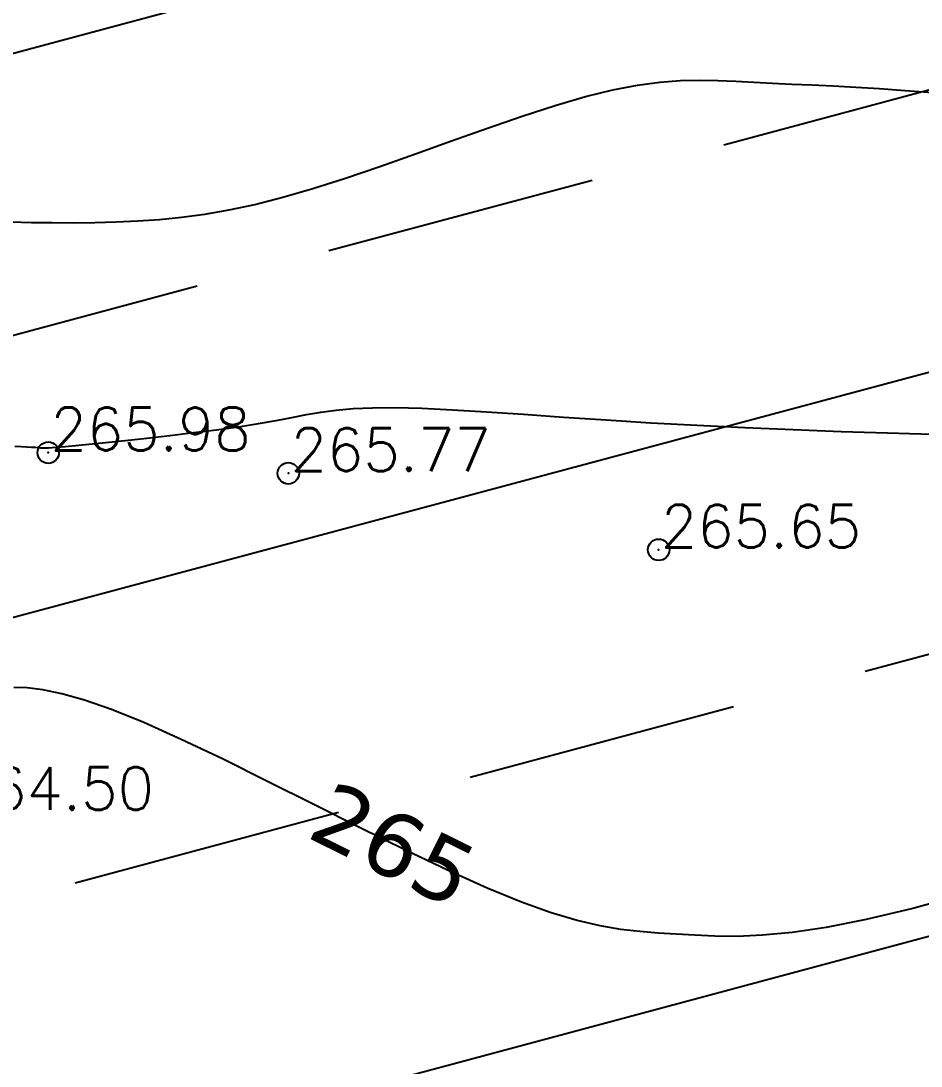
# Model space of a CAD drawing. Header units: millimetres. Extents: x 524954 to 526204, y 9523489 to 9524010.
# Drawn here: x 525845.92 to 525866.89, y 9523623.19 to 9523647.54 of the extents above; entities that cross this region are included whole.
import ezdxf
from ezdxf.enums import TextEntityAlignment as Align

# ---------------------------------------------------------------- set-up
doc = ezdxf.new("R2010")
doc.units = ezdxf.units.MM
doc.header["$PDMODE"] = 32
doc.header["$PDSIZE"] = 0.5
doc.linetypes.add('ACAD_ISO12W100', pattern=[21, 12, -3, 0, -3, 0, -3])
for name, color, linetype in [('Bord Fleuve', 4, 'ACAD_ISO12W100'), ('CN_01_00', 3, 'Continuous'), ('CN_02_00', 4, 'Continuous'), ('CN_05_00', 6, 'Continuous'), ('Cotation Courbes de niveau', 7, 'Continuous'), ('TopoAlt', 3, 'Continuous'), ('TOPOJIS', 7, 'Continuous')]:
    doc.layers.add(name, color=color, linetype=linetype)
doc.styles.add('Simplex 1.0', font='Simplex.shx', dxfattribs={"width": 0.99, "height": 1})
doc.styles.add('Verdana 1.0', font='verdana.ttf', dxfattribs={"width": 0.99, "height": 1})

# ---------------------------------------------------------------- blocks, each defined once
blk = doc.blocks.new('TCPOINT M')
at = {"color": 0}
blk.add_point((0, 0), dxfattribs=at)
at = {"layer": 'TopoAlt', "style": 'Simplex 1.0', "width": 0.99}
blk.add_attdef('ALT', (0.15, 0.15), '', height=1, dxfattribs=at)

msp = doc.modelspace()

# ---------------------------------------------------------------- hatches: boundary and pattern name
at = {"layer": 'Bord Fleuve', "ltscale": 0.5}
h = msp.add_hatch(dxfattribs=at)
h.set_pattern_fill('ANSI33', color=256, scale=2, angle=330, style=0)
h.paths.add_polyline_path([(526101.715, 9523771.778), (526101.498, 9523728.689), (526067.042, 9523702.1), (526048.223, 9523678.528), (526031.816, 9523676.184), (526027.837, 9523671.249), (526016.46, 9523661.911), (526012.684, 9523655.259), (526010.342, 9523652.337), (526009.349, 9523649.826), (526002.836, 9523644.901), (526001.359, 9523638.704), (525998.552, 9523634.868), (525992.641, 9523630.59), (525971.373, 9523621.771), (525946.333, 9523622.282), (525936.503, 9523619.892), (525930.695, 9523617.923), (525919.699, 9523615.395), (525895.841, 9523612.948), (525885.599, 9523613.628), (525875.196, 9523613.421), (525867.372, 9523614.558), (525859.164, 9523613.749), (525850.68, 9523611.584), (525842.877, 9523609.413), (525834.137, 9523605.724), (525821.783, 9523602.11), (525815.903, 9523600.185), (525796.184, 9523594.113), (525774.026, 9523585.199), (525767.099, 9523581.761), (525763.989, 9523580.32), (525760.33, 9523578.539), (525748.039, 9523572.413), (525744.059, 9523571.766), (525739.195, 9523569.005), (525726.381, 9523563.785), (525719.788, 9523561.814), (525707.248, 9523554.536), (525700.147, 9523552.212), (525692.212, 9523549.16), (525674.921, 9523545.702), (525662.522, 9523542.332), (525644.942, 9523541.016), (525635.899, 9523540.053), (525621.612, 9523536.522), (525609.298, 9523533.789), (525593.484, 9523529.477), (525590.482, 9523529.837), (525587.338, 9523528.188), (525575.413, 9523524.864), (525573.541, 9523524.376), (525537.559, 9523507.804), (525536.053, 9523507.312), (525509.961, 9523500.658), (525472.702, 9523501.018), (525453.195, 9523495.13), (525425.264, 9523493.316), (525409.725, 9523500.229), (525383.624, 9523517.145), (525374.857, 9523528.592), (525397.503, 9523550.219), (525408.728, 9523544.096), (525423.511, 9523536.311), (525445.736, 9523537.578), (525453.966, 9523539.782), (525464.454, 9523546.087), (525473.153, 9523547.827), (525482.046, 9523548.599), (525491.438, 9523548.246), (525499.251, 9523546.152), (525510.455, 9523545.914), (525524.182, 9523548.573), (525533.752, 9523550.446), (525539.312, 9523550.42), (525543.959, 9523554.529), (525548.966, 9523556.567), (525556.157, 9523559.482), (525565.701, 9523562.659), (525575.687, 9523565.927), (525586.045, 9523569.089), (525592.726, 9523570.833), (525599.232, 9523573.013), (525615.849, 9523577.326), (525625.16, 9523582.583), (525628.685, 9523586.517), (525632.523, 9523586.625), (525648.079, 9523583.088), (525655.429, 9523583.638), (525665.347, 9523586.334), (525670.505, 9523587.365), (525674.974, 9523592.31), (525681.363, 9523595.427), (525690.374, 9523596.897), (525696.726, 9523596.667), (525703.112, 9523600.372), (525712.502, 9523603.181), (525720.951, 9523606.622), (525729.973, 9523611.744), (525735.094, 9523612.577), (525741.896, 9523615.967), (525746.088, 9523618.007), (525749.05, 9523619.379), (525756.94, 9523623.296), (525766.831, 9523627.898), (525804.249, 9523638.101), (525817.576, 9523642.025), (525828.432, 9523644.919), (525839.805, 9523649.896), (525846.166, 9523651.166), (525855.839, 9523655.822), (525867.776, 9523655.711), (525877.503, 9523655.632), (525886.144, 9523654.198), (525894.786, 9523653.829), (525911.157, 9523655.506), (525918.652, 9523656.801), (525925.004, 9523658.249), (525933.183, 9523660.832), (525939.613, 9523663.374), (525944.509, 9523665.893), (525950.393, 9523669.022), (525957.623, 9523672.73), (525962.986, 9523676.276), (525970.165, 9523679.965), (525973.599, 9523682.924), (525976.261, 9523684.646), (525980.145, 9523686.246), (525987.591, 9523689.162), (525991.967, 9523692.966), (525998.543, 9523697.851), (526003.542, 9523703.73), (526012.581, 9523711.677), (526026.66, 9523716.709), (526030.85, 9523726.011), (526046.387, 9523740.613), (526052.355, 9523745.599), (526061.927, 9523759.011), (526073.275, 9523760.379), (526077.818, 9523761.95), (526083.981, 9523762.217)])
h.paths.add_polyline_path([(525512.661, 9523516.101), (525534.357, 9523523.257), (525535.319, 9523520.342), (525513.623, 9523513.186)], flags=24)
h.paths.add_polyline_path([(525743.331, 9523593.045), (525764.315, 9523602.078), (525765.529, 9523599.259), (525744.545, 9523590.226)], flags=24)
h.paths.add_polyline_path([(525983.194, 9523662.071), (526001.508, 9523675.73), (526003.343, 9523673.269), (525985.029, 9523659.611)], flags=24)

# ---------------------------------------------------------------- linework, layer by layer
at = {"layer": 'CN_01_00', "elevation": 267, "flags": 128}
msp.add_lwpolyline([(525845.696, 9523642.856), (525846.163, 9523642.846), (525846.646, 9523642.841), (525847.14, 9523642.84), (525847.64, 9523642.846), (525848.141, 9523642.859), (525848.641, 9523642.88), (525849.145, 9523642.915), (525849.662, 9523642.966), (525850.2, 9523643.039), (525850.767, 9523643.138), (525851.371, 9523643.267), (525852.019, 9523643.431), (525852.721, 9523643.634), (525853.479, 9523643.878), (525854.282, 9523644.153), (525855.112, 9523644.448), (525855.951, 9523644.749), (525856.784, 9523645.045), (525857.592, 9523645.323), (525858.359, 9523645.572), (525859.068, 9523645.779), (525859.706, 9523645.935), (525860.28, 9523646.044), (525860.801, 9523646.113), (525861.28, 9523646.15), (525861.727, 9523646.161), (525862.154, 9523646.154), (525862.573, 9523646.135), (525862.993, 9523646.112), (525863.425, 9523646.091), (525863.873, 9523646.071), (525864.343, 9523646.051), (525864.838, 9523646.028), (525865.362, 9523646), (525865.919, 9523645.966), (525866.513, 9523645.924), (525867.148, 9523645.872)], dxfattribs=at)
at = {"layer": 'CN_02_00', "elevation": 266, "flags": 128}
msp.add_lwpolyline([(525845.78, 9523637.632), (525845.931, 9523637.623), (525846.057, 9523637.616), (525846.162, 9523637.61), (525846.249, 9523637.605), (525846.319, 9523637.6), (525846.376, 9523637.597), (525846.422, 9523637.594), (525846.461, 9523637.592), (525846.505, 9523637.591), (525846.564, 9523637.593), (525846.65, 9523637.599), (525846.774, 9523637.61), (525846.95, 9523637.626), (525847.187, 9523637.649), (525847.498, 9523637.68), (525847.889, 9523637.72), (525848.347, 9523637.767), (525848.853, 9523637.822), (525849.389, 9523637.882), (525849.935, 9523637.947), (525850.474, 9523638.015), (525850.986, 9523638.086), (525851.452, 9523638.158), (525851.862, 9523638.231), (525852.227, 9523638.301), (525852.57, 9523638.367), (525852.908, 9523638.425), (525853.264, 9523638.473), (525853.657, 9523638.508), (525854.108, 9523638.529), (525854.636, 9523638.531), (525855.257, 9523638.514), (525855.968, 9523638.479), (525856.761, 9523638.432), (525857.627, 9523638.375), (525858.56, 9523638.311), (525859.549, 9523638.245), (525860.589, 9523638.179), (525861.67, 9523638.118), (525862.782, 9523638.064), (525863.906, 9523638.018), (525865.021, 9523637.977), (525866.106, 9523637.942), (525867.138, 9523637.911)], dxfattribs=at)
at = {"layer": 'CN_05_00', "elevation": 265, "flags": 128}
msp.add_lwpolyline([(525867.936, 9523627.198), (525866.692, 9523626.859), (525865.608, 9523626.602), (525864.677, 9523626.419), (525863.879, 9523626.3), (525863.194, 9523626.234), (525862.601, 9523626.208), (525862.081, 9523626.212), (525861.615, 9523626.233), (525861.181, 9523626.26), (525860.76, 9523626.287), (525860.336, 9523626.32), (525859.892, 9523626.372), (525859.41, 9523626.454), (525858.875, 9523626.579), (525858.27, 9523626.759), (525857.577, 9523627.006), (525856.781, 9523627.331), (525855.873, 9523627.741), (525854.876, 9523628.218), (525853.822, 9523628.74), (525852.741, 9523629.282), (525851.665, 9523629.821), (525850.626, 9523630.335), (525849.654, 9523630.799), (525848.782, 9523631.191), (525848.032, 9523631.494), (525847.399, 9523631.713), (525846.868, 9523631.862), (525846.427, 9523631.953), (525846.061, 9523631.998), (525845.756, 9523632.011)], dxfattribs=at)

# ---------------------------------------------------------------- block references
at = {"layer": 'TOPOJIS'}
ref = msp.add_blockref('TCPOINT M', (525846.555, 9523637.481, 265.98), dxfattribs=at)
ref.add_attrib('ALT', '265.98', (525846.605, 9523637.531, 265.98), dxfattribs={"layer": 'TopoAlt', "height": 1, "style": 'Simplex 1.0', "width": 0.99})
ref = msp.add_blockref('TCPOINT M', (525852.149, 9523637, 265.77), dxfattribs=at)
ref.add_attrib('ALT', '265.77', (525852.199, 9523637.05, 265.77), dxfattribs={"layer": 'TopoAlt', "height": 1, "style": 'Simplex 1.0', "width": 0.99})
ref = msp.add_blockref('TCPOINT M', (525860.772, 9523635.217, 265.65), dxfattribs=at)
ref.add_attrib('ALT', '265.65', (525860.822, 9523635.267, 265.65), dxfattribs={"layer": 'TopoAlt', "height": 1, "style": 'Simplex 1.0', "width": 0.99})
ref = msp.add_blockref('TCPOINT M', (525844.301, 9523629.104, 264.5), dxfattribs=at)
ref.add_attrib('ALT', '264.50', (525844.351, 9523629.154, 264.5), dxfattribs={"layer": 'TopoAlt', "height": 1, "style": 'Simplex 1.0', "width": 0.99})

# ---------------------------------------------------------------- texts
at = {"layer": 'Cotation Courbes de niveau', "style": 'Verdana 1.0', "width": 0.99}
msp.add_text('265', height=1.5, rotation=333.6952, dxfattribs=at).set_placement((525854.606, 9523628.352, 265), align=Align.MIDDLE_CENTER)

doc.saveas('drawing.dxf')
